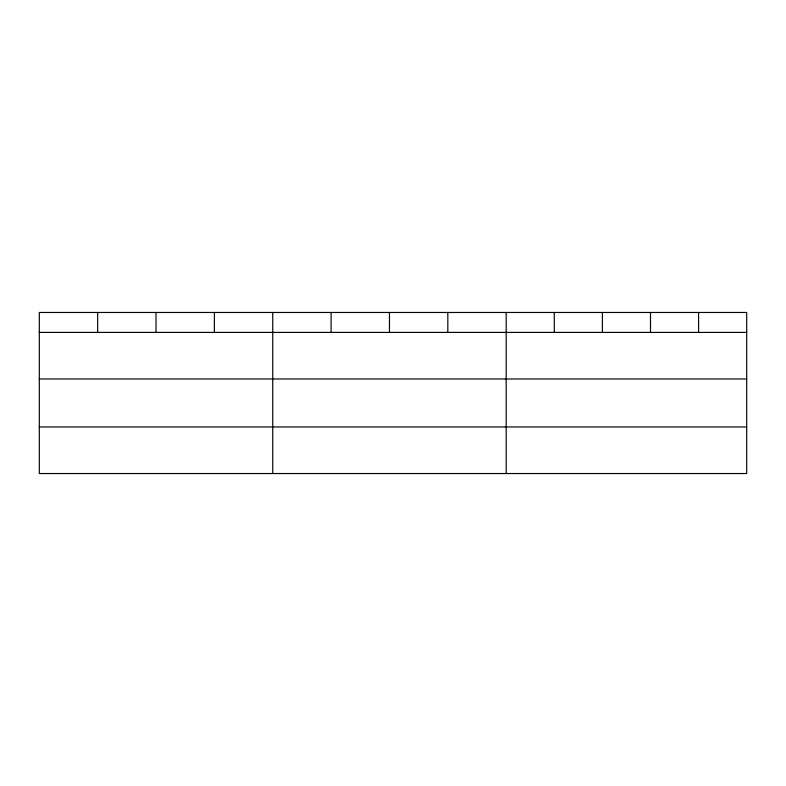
<?xml version="1.0" encoding="UTF-8"?>
<svg xmlns="http://www.w3.org/2000/svg" width="786" height="786" viewBox="0 0 786 786"><rect width="100%" height="100%" fill="white"/><g stroke="black" fill="none" stroke-linecap="round" stroke-linejoin="round"><path stroke-width="1.18" d="M746.7 378.98L746.7 312.464L39.3 312.464L39.3 473.536L746.7 473.536L746.7 378.98L39.3 378.98M39.3 332.409L746.7 332.409M39.3 426.965L746.7 426.965M698.597 312.464L698.597 332.409M650.494 312.464L650.494 332.409M602.39 312.464L602.39 332.409M554.287 312.464L554.287 332.409M506.184 312.464L506.184 473.536M447.824 312.464L447.824 332.409M389.463 312.464L389.463 332.409M331.103 312.464L331.103 332.409M272.742 312.464L272.742 473.536M214.381 312.464L214.381 332.409M156.021 312.464L156.021 332.409M97.661 312.464L97.661 332.409"/></g></svg>
